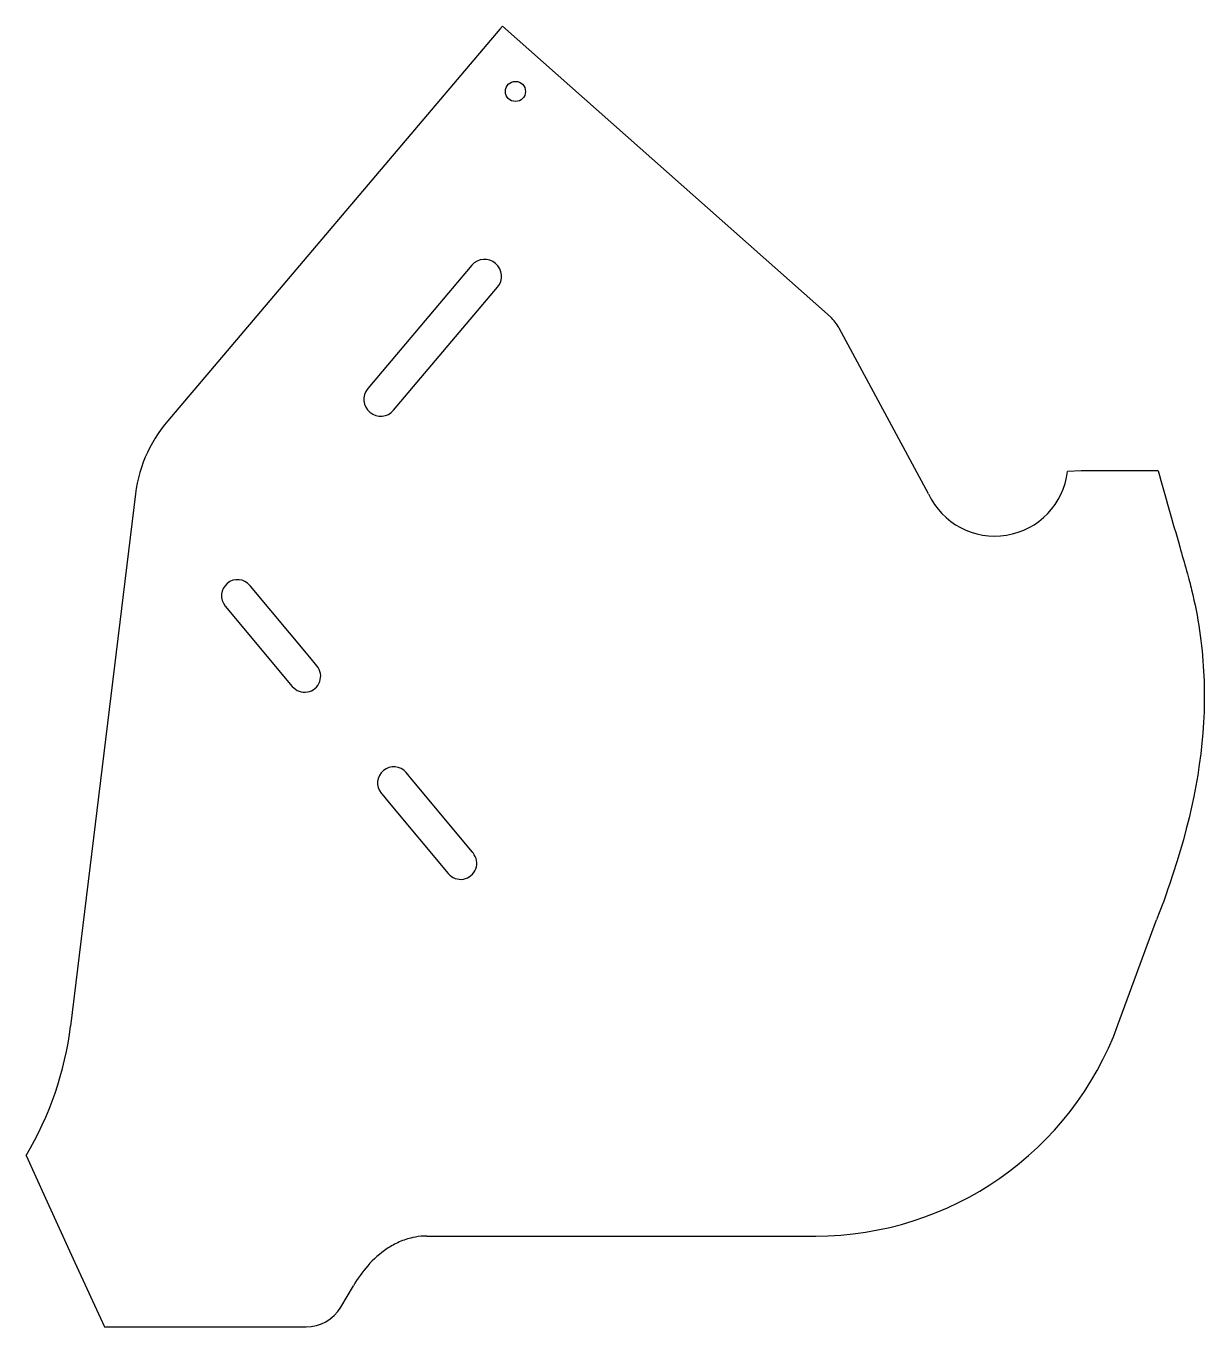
# Model space of a CAD drawing. Header units: millimetres. Extents: x -156 to 137, y 9 to 332.
import ezdxf

# ---------------------------------------------------------------- set-up
doc = ezdxf.new("R2010")
doc.units = ezdxf.units.MM
doc.layers.get('0').update_dxf_attribs({"linetype": 'CONTINUOUS'})

msp = doc.modelspace()

# ---------------------------------------------------------------- linework, layer by layer
for p, q in [((-38.56, 331.6), (-120.04, 235.3)), ((-37.9, 332.34), (-38.56, 331.6)), ((43.58, 260.06), (-37.9, 332.34)), ((67.96, 216.1), (45.75, 257.32)), ((105.85, 221.82), (102.51, 221.66)), ((124.99, 221.83), (105.85, 221.82)), ((-129.02, 216.13), (-145.14, 83.91)), ((115.01, 84.17), (124.58, 110.26)), ((-156.21, 51.75), (-151.37, 41.13)), ((-151.37, 41.13), (-151.36, 41.16)), ((-151.36, 41.16), (-144.05, 25.17)), ((-57.39, 31.71), (-57.39, 31.71)), ((-56.62, 31.73), (14.41, 31.73)), ((14.41, 31.73), (39.93, 31.74)), ((-144.05, 25.17), (-136.74, 9.14)), ((-78.05, 14.05), (-74.91, 19.36)), ((-136.74, 9.14), (-104.36, 9.14)), ((-104.36, 9.14), (-104.36, 9.14)), ((-104.36, 9.14), (-86.66, 9.14))]:
    msp.add_line(p, q)
for points in [[(-45.48, 272.91), (-71.35, 242.27, 0.994322), (-64.9, 236.89), (-39.09, 267.45, 0.994322)], [(-106.73, 188.25), (-90.08, 168.28, 1), (-83.94, 173.4), (-85.71, 175.52), (-100.42, 193.17, 0.005308), (-100.48, 193.24), (-100.59, 193.37, 1)], [(-67.97, 141.75), (-67.82, 141.57, 0.000834), (-67.81, 141.56), (-66, 139.39), (-51.32, 121.78, 1), (-45.17, 126.9), (-45.3, 127.05, 0.005452), (-45.35, 127.12), (-59.88, 144.54), (-61.82, 146.87, 1)]]:
    msp.add_lwpolyline(points, format="xyb", close=True)
msp.add_circle((-34.65, 316.09), 2.5)
for centre, radius, start, end in [((36.95, 252.58), 10, 28.3108, 48.4244), ((-95.26, 212.01), 34.01, 136.7807, 173.0473), ((84.44, 223.82), 18.2, 205.083, 353.1725), ((39.91, 111.74), 80, 270.0147, 339.844), ((-226.04, 93.78), 81.5, 328.9611, 353.0473), ((-86.66, 19.14), 10, 270, 329.4154)]:
    msp.add_arc(centre, radius, start, end)
for points, knots in [([(124.99, 221.83), (126.78, 215.54), (128.57, 209.26), (130.93, 200.98), (131.51, 198.98), (132.07, 196.97)], [-2.584252, -2.584252, -2.584252, -2.584252, -0.62448, -0.62448, 0, 0, 0, 0]), ([(132.07, 196.97), (132.67, 194.88), (132.97, 193.67), (134.12, 188.91), (134.78, 185.56), (136.27, 175.45), (136.63, 168.73), (135.91, 148.13), (132.96, 134.08), (126.75, 115.96), (126.1, 114.16), (124.58, 110.26)], [-5.069655, -5.069655, -5.069655, -5.069655, -4.807358, -4.807358, -4.195943, -4.195943, -2.982688, -2.982688, -0.515545, -0.515545, 0, 0, 0, 0]), ([(-57.39, 31.71), (-58.33, 31.67), (-59.26, 31.54), (-61.33, 31.09), (-62.44, 30.72), (-64.55, 29.8), (-65.54, 29.24), (-70.17, 26.19), (-72.87, 22.81), (-74.91, 19.36)], [-1.901982, -1.901982, -1.901982, -1.901982, -1.681617, -1.681617, -1.401348, -1.401348, -1.121078, -1.121078, 0, 0, 0, 0]), ([(-56.62, 31.73), (-56.75, 31.73), (-56.88, 31.73), (-57.13, 31.73), (-57.26, 31.72), (-57.39, 31.71)], [0, 0, 0, 0, 0.03845735, 0.03845735, 0.07691486, 0.07691486, 0.07691486, 0.07691486])]:
    msp.add_open_spline(points, degree=3, knots=knots)

doc.saveas('drawing.dxf')
